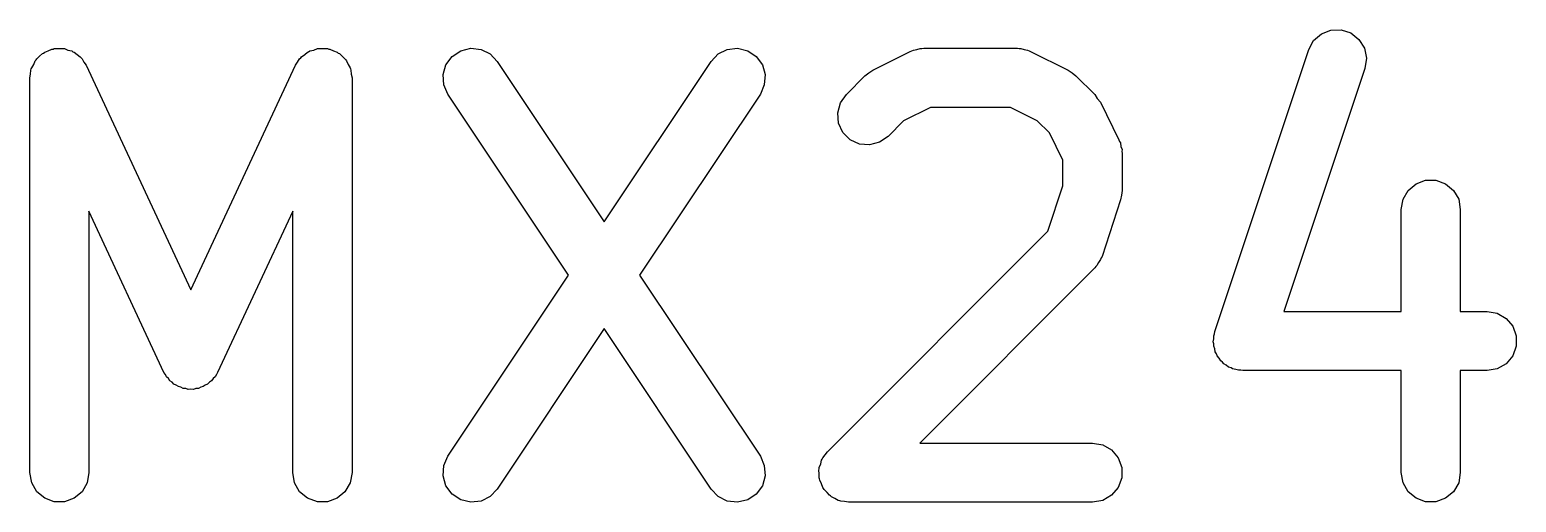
# Model space of a CAD drawing. Extents: x 35 to 250, y -99 to -35.
# Drawn here: x 245.813 to 249.581, y -60.852 to -59.656 of the extents above; entities that cross this region are included whole.
import ezdxf

# ---------------------------------------------------------------- set-up
doc = ezdxf.new("R2010")
doc.units = 0
doc.header["$MEASUREMENT"] = 0
doc.layers.add('BLACK', color=7, linetype='CONTINUOUS')

msp = doc.modelspace()

# ---------------------------------------------------------------- linework, layer by layer
at = {"layer": 'Black'}
for p, q in [((249.055, -59.706), (249.067, -59.6831)), ((249.067, -59.6831), (249.087, -59.6659)), ((249.087, -59.6659), (249.111, -59.6563)), ((249.111, -59.6563), (249.137, -59.6556)), ((249.137, -59.6556), (249.162, -59.6638)), ((249.162, -59.6638), (249.182, -59.68)), ((249.182, -59.68), (249.196, -59.7022)), ((245.838, -59.7229), (245.845, -59.716)), ((245.845, -59.716), (245.848, -59.7146)), ((245.848, -59.7146), (245.851, -59.7124)), ((245.851, -59.7124), (245.86, -59.7091)), ((245.86, -59.7091), (245.869, -59.7049)), ((245.869, -59.7049), (245.872, -59.7047)), ((245.872, -59.7047), (245.875, -59.7035)), ((245.875, -59.7035), (245.885, -59.7035)), ((245.885, -59.7035), (245.895, -59.7027)), ((245.895, -59.7027), (245.898, -59.7035)), ((245.898, -59.7035), (245.901, -59.7035)), ((245.901, -59.7035), (245.91, -59.7069)), ((245.91, -59.7069), (245.92, -59.7094)), ((245.92, -59.7094), (245.922, -59.7113)), ((245.922, -59.7113), (245.926, -59.7124)), ((245.926, -59.7124), (245.933, -59.7187)), ((245.933, -59.7187), (245.941, -59.7243)), ((246.502, -59.7243), (246.51, -59.7187)), ((246.51, -59.7187), (246.517, -59.7124)), ((246.517, -59.7124), (246.52, -59.7113)), ((246.52, -59.7113), (246.523, -59.7094)), ((246.523, -59.7094), (246.533, -59.7069)), ((246.533, -59.7069), (246.542, -59.7035)), ((246.542, -59.7035), (246.545, -59.7035)), ((246.545, -59.7035), (246.548, -59.7027)), ((246.548, -59.7027), (246.558, -59.7035)), ((246.558, -59.7035), (246.568, -59.7035)), ((246.568, -59.7035), (246.571, -59.7047)), ((246.571, -59.7047), (246.574, -59.7049)), ((246.574, -59.7049), (246.583, -59.7091)), ((246.583, -59.7091), (246.592, -59.7124)), ((246.592, -59.7124), (246.595, -59.7146)), ((246.595, -59.7146), (246.598, -59.716)), ((246.598, -59.716), (246.605, -59.7229)), ((246.884, -59.7231), (246.906, -59.7087)), ((246.906, -59.7087), (246.931, -59.7025)), ((246.931, -59.7025), (246.957, -59.7054)), ((246.957, -59.7054), (246.98, -59.7169)), ((246.98, -59.7169), (246.998, -59.7358)), ((247.54, -59.7358), (247.558, -59.7169)), ((247.558, -59.7169), (247.581, -59.7054)), ((247.581, -59.7054), (247.607, -59.7025)), ((247.607, -59.7025), (247.633, -59.7087)), ((247.633, -59.7087), (247.654, -59.7231)), ((247.95, -59.7579), (248.045, -59.7103)), ((248.045, -59.7103), (248.049, -59.7091)), ((248.049, -59.7091), (248.053, -59.7069)), ((248.053, -59.7069), (248.062, -59.7054)), ((248.062, -59.7054), (248.07, -59.7029)), ((248.07, -59.7029), (248.074, -59.7031)), ((248.074, -59.7031), (248.079, -59.7024)), ((248.079, -59.7024), (248.317, -59.7024)), ((248.317, -59.7024), (248.321, -59.7031)), ((248.321, -59.7031), (248.325, -59.7029)), ((248.325, -59.7029), (248.334, -59.7054)), ((248.334, -59.7054), (248.342, -59.7069)), ((248.342, -59.7069), (248.346, -59.7091)), ((248.346, -59.7091), (248.35, -59.7103)), ((248.35, -59.7103), (248.445, -59.7579)), ((248.817, -60.4203), (249.055, -59.706)), ((249.196, -59.7022), (249.201, -59.7277)), ((245.815, -59.7677), (245.816, -59.758)), ((245.816, -59.758), (245.817, -59.755)), ((245.817, -59.755), (245.818, -59.7517)), ((245.818, -59.7517), (245.823, -59.7433)), ((245.823, -59.7433), (245.827, -59.7344)), ((245.827, -59.7344), (245.829, -59.732)), ((245.829, -59.732), (245.831, -59.7292)), ((245.831, -59.7292), (245.838, -59.7229)), ((245.941, -59.7243), (245.943, -59.727)), ((245.943, -59.727), (245.946, -59.7292)), ((245.946, -59.7292), (245.95, -59.7376)), ((245.95, -59.7376), (245.956, -59.7457)), ((245.956, -59.7457), (246.221, -60.3143)), ((246.221, -60.3143), (246.487, -59.7457)), ((246.487, -59.7457), (246.492, -59.7376)), ((246.492, -59.7376), (246.497, -59.7292)), ((246.497, -59.7292), (246.5, -59.727)), ((246.5, -59.727), (246.502, -59.7243)), ((246.605, -59.7229), (246.612, -59.7292)), ((246.612, -59.7292), (246.614, -59.732)), ((246.614, -59.732), (246.616, -59.7344)), ((246.616, -59.7344), (246.62, -59.7433)), ((246.62, -59.7433), (246.625, -59.7517)), ((246.625, -59.7517), (246.626, -59.755)), ((246.626, -59.755), (246.627, -59.758)), ((246.627, -59.758), (246.628, -59.7677)), ((246.861, -59.7691), (246.868, -59.7441)), ((246.868, -59.7441), (246.884, -59.7231)), ((246.998, -59.7358), (247.269, -60.1422)), ((247.269, -60.1422), (247.54, -59.7358)), ((247.654, -59.7231), (247.67, -59.7441)), ((247.67, -59.7441), (247.677, -59.7691)), ((247.94, -59.7651), (247.95, -59.7579)), ((248.445, -59.7579), (248.455, -59.7651)), ((249.197, -59.7535), (248.992, -60.369)), ((249.201, -59.7277), (249.197, -59.7535)), ((245.813, -59.7774), (245.815, -59.7677)), ((245.813, -60.7774), (245.813, -59.7774)), ((246.628, -59.7677), (246.63, -59.7774)), ((246.63, -59.7774), (246.63, -60.7774)), ((246.863, -59.7951), (246.861, -59.7691)), ((246.873, -59.819), (246.863, -59.7951)), ((247.675, -59.7951), (247.665, -59.819)), ((247.677, -59.7691), (247.675, -59.7951)), ((247.883, -59.8196), (247.93, -59.772)), ((247.93, -59.772), (247.94, -59.7651)), ((248.455, -59.7651), (248.465, -59.772)), ((248.465, -59.772), (248.513, -59.8196)), ((247.179, -60.2774), (246.873, -59.819)), ((247.665, -59.819), (247.359, -60.2774)), ((247.868, -59.8409), (247.883, -59.8196)), ((248.513, -59.8196), (248.519, -59.8294)), ((248.519, -59.8294), (248.527, -59.8391)), ((247.861, -59.8661), (247.868, -59.8409)), ((247.863, -59.892), (247.861, -59.8661)), ((248.096, -59.8524), (248.028, -59.8866)), ((248.299, -59.8524), (248.096, -59.8524)), ((248.367, -59.8866), (248.299, -59.8524)), ((248.527, -59.8391), (248.574, -59.9343)), ((247.874, -59.9156), (247.863, -59.892)), ((248.028, -59.8866), (247.989, -59.9257)), ((248.398, -59.917), (248.367, -59.8866)), ((247.893, -59.9341), (247.874, -59.9156)), ((247.916, -59.9451), (247.893, -59.9341)), ((247.942, -59.9473), (247.916, -59.9451)), ((247.967, -59.9406), (247.942, -59.9473)), ((247.989, -59.9257), (247.967, -59.9406)), ((248.432, -59.9856), (248.398, -59.917)), ((248.574, -59.9343), (248.575, -59.9385)), ((248.575, -59.9385), (248.578, -59.9422)), ((248.578, -59.9422), (248.579, -59.9509)), ((248.432, -60.0509), (248.432, -59.9856)), ((248.579, -59.9509), (248.582, -59.9593)), ((248.582, -59.9593), (248.581, -59.9636)), ((248.581, -59.9636), (248.582, -59.9679)), ((248.582, -59.9679), (248.582, -60.0631)), ((248.394, -60.1654), (248.432, -60.0509)), ((249.307, -60.0625), (249.327, -60.0458)), ((249.327, -60.0458), (249.351, -60.0369)), ((249.351, -60.0369), (249.377, -60.0369)), ((249.377, -60.0369), (249.402, -60.0458)), ((249.402, -60.0458), (249.422, -60.0625)), ((248.578, -60.0868), (248.531, -60.2297)), ((248.58, -60.0749), (248.578, -60.0868)), ((248.582, -60.0631), (248.58, -60.0749)), ((249.289, -60.1107), (249.294, -60.0851)), ((249.294, -60.0851), (249.307, -60.0625)), ((249.422, -60.0625), (249.435, -60.0851)), ((249.435, -60.0851), (249.439, -60.1107)), ((246.153, -60.5234), (245.963, -60.1154)), ((245.963, -60.1154), (245.963, -60.7774)), ((246.48, -60.1154), (246.289, -60.5234)), ((246.48, -60.7774), (246.48, -60.1154)), ((249.289, -60.369), (249.289, -60.1107)), ((249.439, -60.1107), (249.439, -60.369)), ((247.835, -60.7243), (248.394, -60.1654)), ((248.522, -60.2449), (248.518, -60.2526)), ((248.527, -60.2376), (248.522, -60.2449)), ((248.529, -60.2335), (248.527, -60.2376)), ((248.531, -60.2297), (248.529, -60.2335)), ((246.873, -60.7358), (247.179, -60.2774)), ((247.359, -60.2774), (247.665, -60.7358)), ((248.513, -60.259), (248.069, -60.7024)), ((248.515, -60.2554), (248.513, -60.259)), ((248.518, -60.2526), (248.515, -60.2554)), ((248.992, -60.369), (249.289, -60.369)), ((249.439, -60.369), (249.507, -60.369)), ((249.507, -60.369), (249.533, -60.3736)), ((249.533, -60.3736), (249.555, -60.3866)), ((249.555, -60.3866), (249.572, -60.4065)), ((247.269, -60.4126), (246.998, -60.819)), ((247.54, -60.819), (247.269, -60.4126)), ((248.813, -60.4461), (248.814, -60.4386)), ((248.814, -60.431), (248.816, -60.4258)), ((248.814, -60.4386), (248.814, -60.431)), ((248.816, -60.4258), (248.817, -60.4203)), ((249.572, -60.4065), (249.581, -60.431)), ((249.581, -60.431), (249.581, -60.4571)), ((248.814, -60.4515), (248.813, -60.4461)), ((248.814, -60.4571), (248.814, -60.4515)), ((248.817, -60.4642), (248.814, -60.4571)), ((248.818, -60.4716), (248.817, -60.4642)), ((248.821, -60.4763), (248.818, -60.4716)), ((248.823, -60.4815), (248.821, -60.4763)), ((249.581, -60.4571), (249.572, -60.4815)), ((248.828, -60.4874), (248.823, -60.4815)), ((248.832, -60.4938), (248.828, -60.4874)), ((248.836, -60.4973), (248.832, -60.4938)), ((248.84, -60.5015), (248.836, -60.4973)), ((248.846, -60.5053), (248.84, -60.5015)), ((248.852, -60.51), (248.846, -60.5053)), ((248.858, -60.5118), (248.852, -60.51)), ((248.862, -60.5145), (248.858, -60.5118)), ((249.555, -60.5015), (249.533, -60.5145)), ((249.572, -60.4815), (249.555, -60.5015)), ((246.157, -60.5287), (246.153, -60.5234)), ((246.16, -60.5347), (246.157, -60.5287)), ((246.165, -60.5393), (246.16, -60.5347)), ((246.168, -60.5447), (246.165, -60.5393)), ((246.174, -60.5485), (246.168, -60.5447)), ((246.178, -60.5531), (246.174, -60.5485)), ((246.269, -60.5485), (246.264, -60.5531)), ((246.274, -60.5447), (246.269, -60.5485)), ((246.278, -60.5393), (246.274, -60.5447)), ((246.283, -60.5347), (246.278, -60.5393)), ((246.286, -60.5287), (246.283, -60.5347)), ((246.289, -60.5234), (246.286, -60.5287)), ((248.87, -60.5158), (248.862, -60.5145)), ((248.877, -60.5182), (248.87, -60.5158)), ((248.883, -60.5181), (248.877, -60.5182)), ((248.888, -60.519), (248.883, -60.5181)), ((249.289, -60.519), (248.888, -60.519)), ((249.289, -60.7774), (249.289, -60.519)), ((249.507, -60.519), (249.439, -60.519)), ((249.439, -60.519), (249.439, -60.7774)), ((249.533, -60.5145), (249.507, -60.519)), ((246.184, -60.5559), (246.178, -60.5531)), ((246.19, -60.5596), (246.184, -60.5559)), ((246.196, -60.5613), (246.19, -60.5596)), ((246.202, -60.5641), (246.196, -60.5613)), ((246.209, -60.5647), (246.202, -60.5641)), ((246.215, -60.5664), (246.209, -60.5647)), ((246.221, -60.5658), (246.215, -60.5664)), ((246.228, -60.5664), (246.221, -60.5658)), ((246.234, -60.5647), (246.228, -60.5664)), ((246.241, -60.5641), (246.234, -60.5647)), ((246.247, -60.5613), (246.241, -60.5641)), ((246.253, -60.5596), (246.247, -60.5613)), ((246.258, -60.5559), (246.253, -60.5596)), ((246.264, -60.5531), (246.258, -60.5559)), ((248.069, -60.7024), (248.507, -60.7024)), ((248.507, -60.7024), (248.533, -60.7069)), ((246.863, -60.7596), (246.873, -60.7358)), ((247.665, -60.7358), (247.675, -60.7596)), ((247.822, -60.743), (247.823, -60.7399)), ((247.823, -60.7399), (247.829, -60.7324)), ((247.829, -60.7324), (247.835, -60.7243)), ((248.533, -60.7069), (248.555, -60.7199)), ((248.555, -60.7199), (248.572, -60.7399)), ((248.572, -60.7399), (248.581, -60.7644)), ((245.818, -60.803), (245.813, -60.7774)), ((245.963, -60.7774), (245.959, -60.803)), ((246.484, -60.803), (246.48, -60.7774)), ((246.63, -60.7774), (246.625, -60.803)), ((246.861, -60.7856), (246.863, -60.7596)), ((247.675, -60.7596), (247.677, -60.7856)), ((247.813, -60.7708), (247.814, -60.7677)), ((247.814, -60.7806), (247.813, -60.7708)), ((247.814, -60.7644), (247.818, -60.7551)), ((247.814, -60.7677), (247.814, -60.7644)), ((247.818, -60.7551), (247.82, -60.7457)), ((247.82, -60.7457), (247.822, -60.743)), ((248.581, -60.7644), (248.581, -60.7904)), ((249.294, -60.803), (249.289, -60.7774)), ((249.439, -60.7774), (249.435, -60.803)), ((245.831, -60.8256), (245.818, -60.803)), ((245.959, -60.803), (245.946, -60.8256)), ((246.497, -60.8256), (246.484, -60.803)), ((246.625, -60.803), (246.612, -60.8256)), ((246.868, -60.8106), (246.861, -60.7856)), ((246.884, -60.8316), (246.868, -60.8106)), ((247.67, -60.8106), (247.654, -60.8316)), ((247.677, -60.7856), (247.67, -60.8106)), ((247.814, -60.7904), (247.814, -60.7806)), ((247.815, -60.7935), (247.814, -60.7904)), ((247.816, -60.7968), (247.815, -60.7935)), ((247.82, -60.8057), (247.816, -60.7968)), ((247.823, -60.8149), (247.82, -60.8057)), ((247.825, -60.8174), (247.823, -60.8149)), ((248.572, -60.8149), (248.555, -60.8348)), ((248.581, -60.7904), (248.572, -60.8149)), ((249.307, -60.8256), (249.294, -60.803)), ((249.435, -60.803), (249.422, -60.8256)), ((245.851, -60.8423), (245.831, -60.8256)), ((245.875, -60.8512), (245.851, -60.8423)), ((245.901, -60.8512), (245.875, -60.8512)), ((245.926, -60.8423), (245.901, -60.8512)), ((245.946, -60.8256), (245.926, -60.8423)), ((246.517, -60.8423), (246.497, -60.8256)), ((246.542, -60.8512), (246.517, -60.8423)), ((246.568, -60.8512), (246.542, -60.8512)), ((246.592, -60.8423), (246.568, -60.8512)), ((246.612, -60.8256), (246.592, -60.8423)), ((246.906, -60.8461), (246.884, -60.8316)), ((246.931, -60.8522), (246.906, -60.8461)), ((246.957, -60.8494), (246.931, -60.8522)), ((246.98, -60.8378), (246.957, -60.8494)), ((246.998, -60.819), (246.98, -60.8378)), ((247.558, -60.8378), (247.54, -60.819)), ((247.581, -60.8494), (247.558, -60.8378)), ((247.607, -60.8522), (247.581, -60.8494)), ((247.633, -60.8461), (247.607, -60.8522)), ((247.654, -60.8316), (247.633, -60.8461)), ((247.827, -60.8204), (247.825, -60.8174)), ((247.834, -60.8273), (247.827, -60.8204)), ((247.84, -60.8348), (247.834, -60.8273)), ((247.843, -60.8365), (247.84, -60.8348)), ((247.845, -60.8388), (247.843, -60.8365)), ((247.854, -60.843), (247.845, -60.8388)), ((247.862, -60.8479), (247.854, -60.843)), ((247.866, -60.8484), (247.862, -60.8479)), ((247.869, -60.8498), (247.866, -60.8484)), ((247.878, -60.8507), (247.869, -60.8498)), ((247.888, -60.8524), (247.878, -60.8507)), ((248.507, -60.8524), (247.888, -60.8524)), ((248.533, -60.8479), (248.507, -60.8524)), ((248.555, -60.8348), (248.533, -60.8479)), ((249.327, -60.8423), (249.307, -60.8256)), ((249.351, -60.8512), (249.327, -60.8423)), ((249.377, -60.8512), (249.351, -60.8512)), ((249.402, -60.8423), (249.377, -60.8512)), ((249.422, -60.8256), (249.402, -60.8423))]:
    msp.add_line(p, q, dxfattribs=at)

doc.saveas('drawing.dxf')
